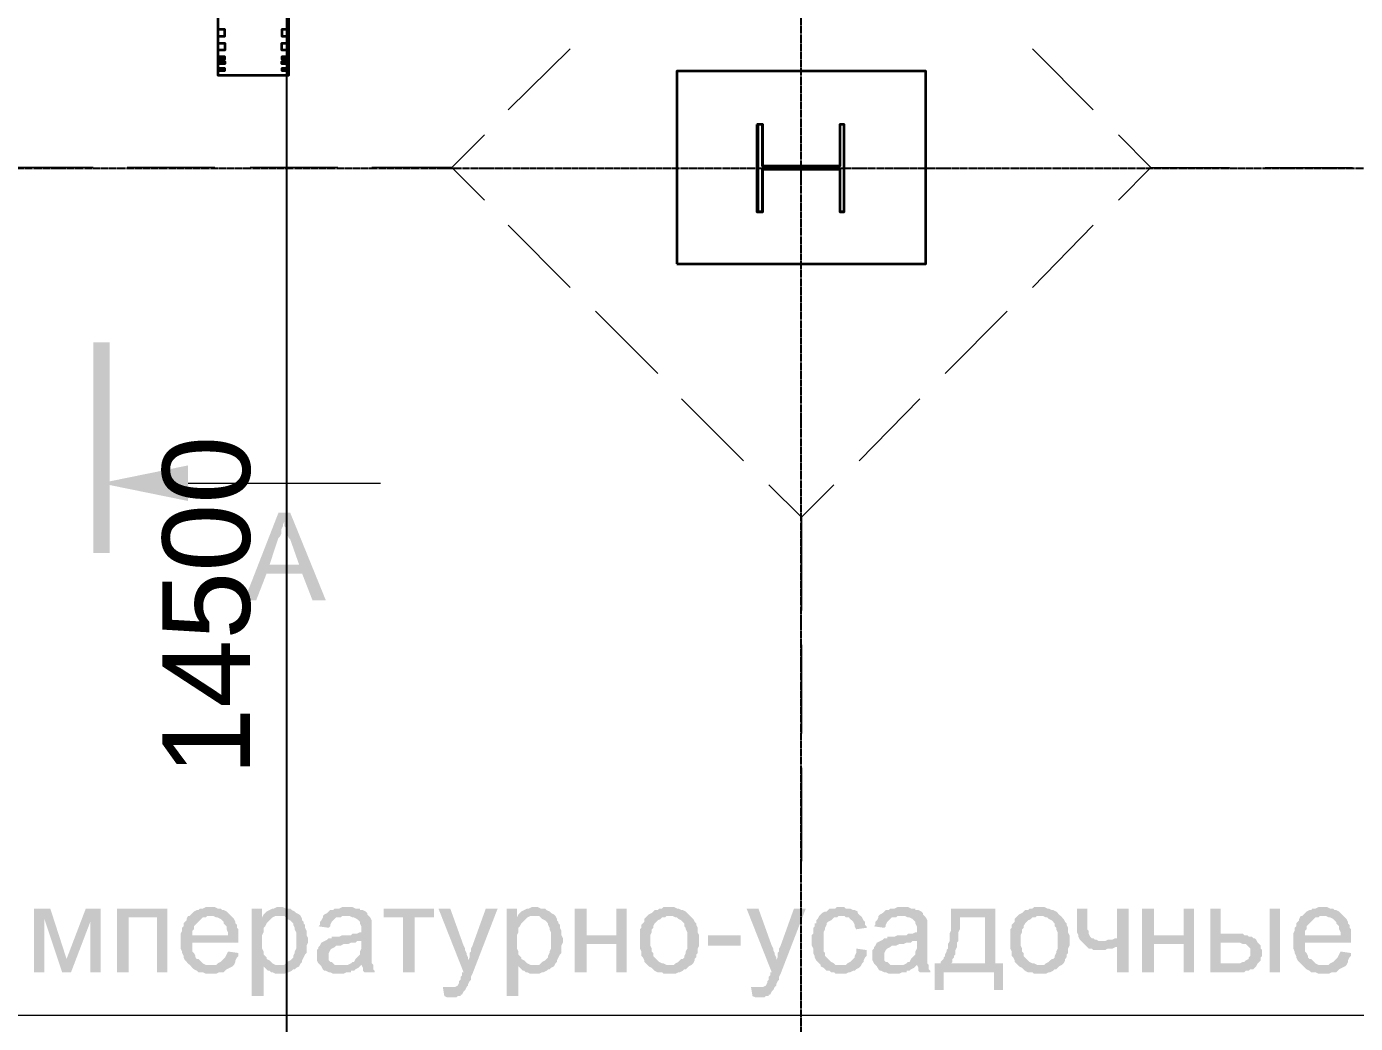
# Model space of a CAD drawing. Header units: millimetres. Extents: x -383313 to -161684, y -117025 to 99224.
# Drawn here: x -337727 to -333930, y -14025 to -11178 of the extents above; entities that cross this region are included whole.
import ezdxf

# ---------------------------------------------------------------- set-up
doc = ezdxf.new("R2010")
doc.units = ezdxf.units.MM
doc.header["$MEASUREMENT"] = 0
doc.linetypes.add('PS-GOST2.303 5', pattern=[24, 20, -1.5, 1, -1.5])
doc.layers.get('Defpoints').update_dxf_attribs({"color": 31})
for name, color, linetype in [('001__КОНСТРУКТИВ__Колонны', 14, 'Continuous'), ('001__КОНСТРУКТИВ__размеры внутр.', 7, 'Continuous'), ('layer 1', 7, 'Continuous'), ('PDF_Geometry', 7, 'Continuous'), ('PDF_Solid Fills', 7, 'Continuous'), ('PS_Оси', 5, 'PS-GOST2.303 5')]:
    doc.layers.add(name, color=color, linetype=linetype)
doc.styles.add('PSTUDIO', font='arial.ttf')
doc.dimstyles.new('PS_TICK', dxfattribs={"dimscale": 100, "dimtxt": 2.5, "dimasz": 1, "dimexe": 2, "dimexo": 2, "dimgap": 1, "dimtad": 1, "dimdec": 0, "dimzin": 0, "dimdsep": 46, "dimtxsty": 'PSTUDIO', "dimblk": 'ARCHTICK', "dimcen": 2, "dimdle": 1.5, "dimse1": 1, "dimse2": 1, "dimadec": 0, "dimazin": 0, "dimtfac": 1, "dimtdec": 0, "dimtix": 1, "dimtmove": 1, "dimatfit": 3, "dimldrblk": 'ARCHTICK', "dimfxl": 1, "dimtolj": 1, "dimtzin": 0, "dimarcsym": 0})

# ---------------------------------------------------------------- blocks, each defined once
blk = doc.blocks.new('_ArchTick')
at = {"color": 0, "linetype": 'ByBlock', "const_width": 0.15}
blk.add_lwpolyline([(-0.5, -0.5), (0.5, 0.5)], dxfattribs=at)
blk = doc.blocks.new('*D281')
at = {"layer": '001__КОНСТРУКТИВ__размеры внутр.', "color": 0, "lineweight": -2, "ltscale": 100, "transparency": 16777216}
blk.add_line((-336984.8, -5432.1), (-336984.8, -20232.4), dxfattribs=at)
at = {"layer": 'Defpoints', "color": 0, "ltscale": 100, "transparency": 16777216}
for p in [(-330226.1, -5582.1), (-336984.8, -20082.4), (-335014.1, -20082.4)]:
    blk.add_point(p, dxfattribs=at)
at = {"layer": '001__КОНСТРУКТИВ__размеры внутр.', "color": 0, "lineweight": -2, "ltscale": 100, "transparency": 16777216, "xscale": 100, "yscale": 100, "zscale": 100}
for p, rotation in [((-336984.8, -5582.1), 90), ((-336984.8, -20082.4), 270)]:
    blk.add_blockref('_ArchTick', p, dxfattribs=dict(at, rotation=rotation))
at = {"layer": '001__КОНСТРУКТИВ__размеры внутр.', "color": 0, "ltscale": 100, "transparency": 16777216, "insert": (-337212.4, -12832.2), "char_height": 250, "attachment_point": 5, "rotation": 90, "style": 'PSTUDIO'}
blk.add_mtext('\\A1;14500', dxfattribs=at)
blk = doc.blocks.new('A$C57BD607D')
at = {"layer": 'layer 1', "color": 5, "lineweight": 35}
for points in [[(705.9, 3091.5), (705.9, 3091.5), (705.9, 3326.8), (705.9, 3326.8), (705.9, 3326.8), (705.9, 3326.8), (503.3, 3326.8), (503.3, 3326.8), (503.3, 3326.8), (503.3, 3326.8), (503.3, 3091.5), (503.3, 3091.5)], [(503.3, 3307.2), (503.3, 3307.2), (522.9, 3307.2), (522.9, 3307.2), (522.9, 3307.2), (522.9, 3307.2), (522.9, 3313.7), (522.9, 3313.7), (522.9, 3313.7), (522.9, 3313.7), (503.3, 3313.7), (503.3, 3313.7)], [(705.9, 3313.7), (705.9, 3313.7), (686.3, 3313.7), (686.3, 3313.7), (686.3, 3313.7), (686.3, 3313.7), (686.3, 3307.2), (686.3, 3307.2), (686.3, 3307.2), (686.3, 3307.2), (705.9, 3307.2), (705.9, 3307.2)], [(503.3, 3294.1), (503.3, 3294.1), (522.9, 3294.1), (522.9, 3294.1), (522.9, 3294.1), (522.9, 3294.1), (522.9, 3287.6), (522.9, 3287.6), (522.9, 3287.6), (522.9, 3287.6), (503.3, 3287.6), (503.3, 3287.6)], [(503.3, 3274.5), (503.3, 3274.5), (522.9, 3274.5), (522.9, 3274.5), (522.9, 3274.5), (522.9, 3274.5), (522.9, 3281), (522.9, 3281), (522.9, 3281), (522.9, 3281), (503.3, 3281), (503.3, 3281)], [(705.9, 3287.6), (705.9, 3287.6), (686.3, 3287.6), (686.3, 3287.6), (686.3, 3287.6), (686.3, 3287.6), (686.3, 3294.1), (686.3, 3294.1), (686.3, 3294.1), (686.3, 3294.1), (705.9, 3294.1), (705.9, 3294.1)], [(705.9, 3281), (705.9, 3281), (686.3, 3281), (686.3, 3281), (686.3, 3281), (686.3, 3281), (686.3, 3274.5), (686.3, 3274.5), (686.3, 3274.5), (686.3, 3274.5), (705.9, 3274.5), (705.9, 3274.5)], [(503.3, 3254.9), (503.3, 3254.9), (522.9, 3254.9), (522.9, 3254.9), (522.9, 3254.9), (522.9, 3254.9), (522.9, 3235.3), (522.9, 3235.3), (522.9, 3235.3), (522.9, 3235.3), (503.3, 3235.3), (503.3, 3235.3)], [(705.9, 3235.3), (705.9, 3235.3), (686.3, 3235.3), (686.3, 3235.3), (686.3, 3235.3), (686.3, 3235.3), (686.3, 3254.9), (686.3, 3254.9), (686.3, 3254.9), (686.3, 3254.9), (705.9, 3254.9), (705.9, 3254.9)], [(503.3, 3196.1), (503.3, 3196.1), (522.9, 3196.1), (522.9, 3196.1), (522.9, 3196.1), (522.9, 3196.1), (522.9, 3215.7), (522.9, 3215.7), (522.9, 3215.7), (522.9, 3215.7), (503.3, 3215.7), (503.3, 3215.7)], [(705.9, 3215.7), (705.9, 3215.7), (686.3, 3215.7), (686.3, 3215.7), (686.3, 3215.7), (686.3, 3215.7), (686.3, 3196.1), (686.3, 3196.1), (686.3, 3196.1), (686.3, 3196.1), (705.9, 3196.1), (705.9, 3196.1)]]:
    blk.add_open_spline(points, degree=3, knots=[0, 0, 0, 0, 0.333333, 0.333333, 0.333333, 0.333333, 0.666667, 0.666667, 0.666667, 0.666667, 1, 1, 1, 1], dxfattribs=at)
blk.add_open_spline([(705.9, 3326.8), (705.9, 3326.8), (607.8, 3326.8), (607.8, 3326.8)], degree=3, dxfattribs=at)
blk = doc.blocks.new('A$Cf5759c35')
at = {"layer": 'PDF_Solid Fills'}
for points in [[(21488.2, 5698.1), (21454.4, 5698.1), (21357, 5448.3), (21390.9, 5448.3), (21420.5, 5524.5), (21522.1, 5524.5), (21429, 5549.9), (21454.4, 5626.1), (21454.4, 5626.1), (21458.6, 5630.3), (21462.8, 5638.8), (21462.8, 5643), (21462.8, 5651.5), (21467.1, 5660), (21467.1, 5664.2), (21471.3, 5672.7)], [(21488.2, 5698.1), (21471.3, 5672.7), (21471.3, 5660), (21475.5, 5655.7), (21475.5, 5651.5), (21479.8, 5643), (21479.8, 5634.6), (21484, 5626.1), (21488.2, 5621.9), (21513.6, 5549.9), (21429, 5549.9), (21522.1, 5524.5), (21551.7, 5448.3), (21589.8, 5448.3)], [(20802.4, 4567.8), (20755.9, 4567.8), (20755.9, 4385.7), (20785.5, 4385.7), (20785.5, 4538.1)], [(20946.4, 4567.8), (20904, 4567.8), (20849, 4423.8), (20836.3, 4385.7), (20861.7, 4385.7), (20916.7, 4529.7)], [(21136.9, 4567.8), (20992.9, 4567.8), (20992.9, 4385.7), (21026.8, 4385.7), (21026.8, 4542.4), (21107.2, 4542.4)], [(21259.6, 4572), (21259.6, 4572), (21246.9, 4572), (21238.5, 4567.8), (21230, 4567.8), (21225.8, 4563.5), (21221.5, 4563.5), (21213.1, 4559.3), (21208.8, 4555.1), (21204.6, 4550.8), (21200.4, 4546.6), (21259.6, 4546.6), (21263.9, 4546.6), (21268.1, 4546.6), (21276.6, 4542.4), (21280.8, 4542.4), (21289.3, 4538.1), (21293.5, 4533.9), (21297.7, 4529.7), (21297.7, 4525.4), (21302, 4521.2), (21306.2, 4517), (21306.2, 4508.5), (21310.4, 4500), (21310.4, 4491.6), (21208.8, 4491.6), (21340.1, 4491.6), (21340.1, 4500), (21340.1, 4508.5), (21335.8, 4512.7), (21335.8, 4521.2), (21331.6, 4525.4), (21331.6, 4529.7), (21327.4, 4538.1), (21323.1, 4542.4), (21318.9, 4546.6), (21314.7, 4550.8), (21310.4, 4555.1), (21306.2, 4559.3), (21297.7, 4563.5), (21293.5, 4563.5), (21289.3, 4567.8), (21280.8, 4567.8), (21272.3, 4572), (21268.1, 4572)], [(21407.8, 4567.8), (21378.2, 4567.8), (21378.2, 4318), (21412, 4318), (21412, 4402.7), (21454.4, 4406.9), (21450.1, 4406.9), (21445.9, 4406.9), (21437.4, 4411.1), (21433.2, 4415.4), (21429, 4419.6), (21420.5, 4423.8), (21420.5, 4428.1), (21416.3, 4432.3), (21412, 4436.5), (21412, 4445), (21407.8, 4453.5), (21407.8, 4457.7), (21407.8, 4466.2), (21407.8, 4474.6), (21407.8, 4478.9), (21407.8, 4487.3), (21407.8, 4491.6), (21412, 4500), (21412, 4508.5), (21412, 4512.7), (21416.3, 4517), (21420.5, 4525.4), (21424.7, 4529.7), (21429, 4533.9), (21433.2, 4538.1), (21437.4, 4542.4), (21407.8, 4542.4)], [(21458.6, 4572), (21458.6, 4572), (21450.1, 4572), (21441.7, 4567.8), (21437.4, 4567.8), (21429, 4563.5), (21429, 4563.5), (21420.5, 4559.3), (21416.3, 4555.1), (21412, 4550.8), (21458.6, 4546.6), (21462.8, 4546.6), (21471.3, 4546.6), (21475.5, 4542.4), (21479.8, 4538.1), (21488.2, 4533.9), (21492.5, 4529.7), (21496.7, 4525.4), (21496.7, 4521.2), (21500.9, 4512.7), (21500.9, 4508.5), (21505.2, 4500), (21505.2, 4495.8), (21505.2, 4487.3), (21505.2, 4478.9), (21505.2, 4474.6), (21505.2, 4466.2), (21505.2, 4457.7), (21505.2, 4453.5), (21500.9, 4445), (21500.9, 4440.8), (21496.7, 4432.3), (21496.7, 4428.1), (21492.5, 4423.8), (21488.2, 4419.6), (21479.8, 4415.4), (21475.5, 4411.1), (21471.3, 4406.9), (21462.8, 4406.9), (21454.4, 4406.9), (21412, 4402.7), (21412, 4402.7), (21420.5, 4394.2), (21424.7, 4390), (21429, 4390), (21433.2, 4385.7), (21437.4, 4385.7), (21445.9, 4381.5), (21450.1, 4381.5), (21458.6, 4381.5), (21458.6, 4381.5), (21467.1, 4381.5), (21471.3, 4381.5), (21479.8, 4385.7), (21484, 4385.7), (21492.5, 4390), (21496.7, 4394.2), (21500.9, 4394.2), (21505.2, 4398.4), (21513.6, 4402.7), (21517.9, 4411.1), (21522.1, 4415.4), (21522.1, 4419.6), (21526.3, 4428.1), (21526.3, 4428.1), (21530.6, 4436.5), (21534.8, 4440.8), (21534.8, 4449.2), (21534.8, 4457.7), (21534.8, 4461.9), (21539, 4470.4), (21539, 4478.9), (21539, 4478.9), (21539, 4483.1), (21534.8, 4491.6), (21534.8, 4500), (21534.8, 4504.3), (21530.6, 4512.7), (21530.6, 4521.2), (21526.3, 4525.4), (21526.3, 4529.7), (21522.1, 4533.9), (21522.1, 4538.1), (21517.9, 4546.6), (21513.6, 4550.8), (21505.2, 4555.1), (21500.9, 4559.3), (21500.9, 4559.3), (21492.5, 4563.5), (21488.2, 4567.8), (21479.8, 4567.8), (21475.5, 4567.8), (21467.1, 4572)], [(21653.3, 4572), (21653.3, 4572), (21636.4, 4572), (21627.9, 4567.8), (21623.7, 4567.8), (21615.2, 4567.8), (21611, 4563.5), (21602.5, 4563.5), (21598.3, 4559.3), (21594.1, 4555.1), (21585.6, 4550.8), (21581.4, 4546.6), (21644.9, 4546.6), (21649.1, 4546.6), (21657.6, 4546.6), (21666, 4542.4), (21670.3, 4542.4), (21678.7, 4538.1), (21683, 4533.9), (21683, 4533.9), (21687.2, 4529.7), (21687.2, 4525.4), (21691.4, 4517), (21691.4, 4508.5), (21691.4, 4508.5), (21691.4, 4500), (21687.2, 4500), (21678.7, 4495.8), (21674.5, 4495.8), (21666, 4495.8), (21661.8, 4491.6), (21653.3, 4491.6), (21644.9, 4491.6), (21636.4, 4491.6), (21627.9, 4487.3), (21619.5, 4487.3), (21615.2, 4487.3), (21606.8, 4487.3), (21606.8, 4483.1), (21598.3, 4483.1), (21594.1, 4478.9), (21691.4, 4474.6), (21691.4, 4466.2), (21691.4, 4461.9), (21691.4, 4453.5), (21687.2, 4445), (21687.2, 4440.8), (21687.2, 4436.5), (21683, 4432.3), (21678.7, 4428.1), (21674.5, 4423.8), (21670.3, 4415.4), (21666, 4415.4), (21661.8, 4411.1), (21653.3, 4406.9), (21691.4, 4406.9), (21691.4, 4406.9), (21695.7, 4398.4), (21695.7, 4390), (21699.9, 4385.7), (21729.5, 4385.7), (21729.5, 4390), (21725.3, 4394.2), (21725.3, 4402.7), (21725.3, 4406.9), (21721.1, 4411.1), (21721.1, 4415.4), (21721.1, 4419.6), (21721.1, 4423.8), (21721.1, 4432.3), (21721.1, 4440.8), (21721.1, 4449.2), (21721.1, 4461.9), (21721.1, 4504.3), (21721.1, 4504.3), (21721.1, 4512.7), (21721.1, 4521.2), (21721.1, 4525.4), (21721.1, 4529.7), (21721.1, 4533.9), (21716.8, 4542.4), (21712.6, 4546.6), (21708.4, 4550.8), (21708.4, 4555.1), (21704.1, 4559.3), (21695.7, 4563.5), (21687.2, 4563.5), (21687.2, 4567.8), (21678.7, 4567.8), (21674.5, 4567.8), (21666, 4572), (21657.6, 4572)], [(21898.9, 4567.8), (21754.9, 4567.8), (21754.9, 4542.4), (21810, 4542.4), (21810, 4385.7), (21843.8, 4385.7), (21843.8, 4542.4), (21898.9, 4542.4)], [(21945.4, 4567.8), (21911.6, 4567.8), (21983.5, 4385.7), (21996.2, 4419.6), (21996.2, 4423.8), (21996.2, 4428.1), (21992, 4436.5), (21992, 4440.8), (21987.8, 4449.2), (21987.8, 4453.5), (21983.5, 4461.9)], [(22080.9, 4567.8), (22047, 4567.8), (22008.9, 4461.9), (22008.9, 4461.9), (22004.7, 4453.5), (22004.7, 4445), (22000.5, 4440.8), (22000.5, 4432.3), (22000.5, 4428.1), (21996.2, 4419.6), (21983.5, 4385.7), (21979.3, 4385.7), (21979.3, 4377.3), (21975.1, 4373), (21975.1, 4364.6), (21970.8, 4360.3), (21970.8, 4356.1), (21970.8, 4356.1), (21966.6, 4347.6), (21958.1, 4343.4), (21958.1, 4343.4), (21949.7, 4343.4), (21941.2, 4343.4), (21992, 4343.4), (21992, 4343.4), (21996.2, 4347.6), (21996.2, 4351.9), (22000.5, 4360.3), (22004.7, 4364.6), (22004.7, 4373), (22008.9, 4381.5)], [(22135.9, 4567.8), (22106.3, 4567.8), (22106.3, 4318), (22140.2, 4318), (22140.2, 4402.7), (22182.5, 4406.9), (22178.3, 4406.9), (22174, 4406.9), (22165.6, 4411.1), (22161.3, 4415.4), (22157.1, 4419.6), (22148.6, 4423.8), (22148.6, 4428.1), (22144.4, 4432.3), (22140.2, 4436.5), (22140.2, 4445), (22135.9, 4453.5), (22135.9, 4457.7), (22135.9, 4466.2), (22135.9, 4474.6), (22135.9, 4478.9), (22135.9, 4487.3), (22135.9, 4491.6), (22140.2, 4500), (22140.2, 4508.5), (22140.2, 4512.7), (22144.4, 4517), (22148.6, 4525.4), (22152.9, 4529.7), (22157.1, 4533.9), (22161.3, 4538.1), (22165.6, 4542.4), (22135.9, 4542.4)], [(22186.7, 4572), (22186.7, 4572), (22178.3, 4572), (22169.8, 4567.8), (22165.6, 4567.8), (22157.1, 4563.5), (22157.1, 4563.5), (22148.6, 4559.3), (22144.4, 4555.1), (22140.2, 4550.8), (22186.7, 4546.6), (22191, 4546.6), (22199.4, 4546.6), (22203.7, 4542.4), (22207.9, 4538.1), (22216.4, 4533.9), (22220.6, 4529.7), (22224.8, 4525.4), (22224.8, 4521.2), (22229.1, 4512.7), (22229.1, 4508.5), (22233.3, 4500), (22233.3, 4495.8), (22233.3, 4487.3), (22233.3, 4478.9), (22233.3, 4474.6), (22233.3, 4466.2), (22233.3, 4457.7), (22233.3, 4453.5), (22229.1, 4445), (22229.1, 4440.8), (22224.8, 4432.3), (22224.8, 4428.1), (22220.6, 4423.8), (22216.4, 4419.6), (22207.9, 4415.4), (22203.7, 4411.1), (22199.4, 4406.9), (22191, 4406.9), (22182.5, 4406.9), (22140.2, 4402.7), (22140.2, 4402.7), (22148.6, 4394.2), (22152.9, 4390), (22157.1, 4390), (22161.3, 4385.7), (22165.6, 4385.7), (22174, 4381.5), (22178.3, 4381.5), (22186.7, 4381.5), (22186.7, 4381.5), (22195.2, 4381.5), (22199.4, 4381.5), (22207.9, 4385.7), (22212.1, 4385.7), (22220.6, 4390), (22224.8, 4394.2), (22229.1, 4394.2), (22233.3, 4398.4), (22241.8, 4402.7), (22246, 4411.1), (22250.2, 4415.4), (22250.2, 4419.6), (22254.5, 4428.1), (22254.5, 4428.1), (22258.7, 4436.5), (22262.9, 4440.8), (22262.9, 4449.2), (22262.9, 4457.7), (22262.9, 4461.9), (22267.2, 4470.4), (22267.2, 4478.9), (22267.2, 4478.9), (22267.2, 4483.1), (22262.9, 4491.6), (22262.9, 4500), (22262.9, 4504.3), (22258.7, 4512.7), (22258.7, 4521.2), (22254.5, 4525.4), (22254.5, 4529.7), (22250.2, 4533.9), (22250.2, 4538.1), (22246, 4546.6), (22241.8, 4550.8), (22233.3, 4555.1), (22229.1, 4559.3), (22229.1, 4559.3), (22220.6, 4563.5), (22216.4, 4567.8), (22207.9, 4567.8), (22203.7, 4567.8), (22195.2, 4572)], [(22334.9, 4567.8), (22301, 4567.8), (22301, 4385.7), (22334.9, 4385.7), (22334.9, 4466.2), (22419.6, 4466.2), (22334.9, 4491.6)], [(22449.2, 4567.8), (22419.6, 4567.8), (22419.6, 4491.6), (22334.9, 4491.6), (22419.6, 4466.2), (22419.6, 4385.7), (22449.2, 4385.7)], [(22572, 4572), (22572, 4572), (22555, 4572), (22550.8, 4567.8), (22542.3, 4567.8), (22538.1, 4563.5), (22529.6, 4563.5), (22525.4, 4559.3), (22521.2, 4555.1), (22512.7, 4550.8), (22512.7, 4550.8), (22508.5, 4546.6), (22572, 4546.6), (22572, 4546.6), (22580.4, 4546.6), (22588.9, 4542.4), (22593.1, 4542.4), (22597.4, 4538.1), (22605.8, 4533.9), (22610.1, 4529.7), (22614.3, 4525.4), (22614.3, 4517), (22618.5, 4512.7), (22618.5, 4508.5), (22622.8, 4500), (22622.8, 4491.6), (22622.8, 4487.3), (22622.8, 4478.9), (22622.8, 4474.6), (22622.8, 4466.2), (22622.8, 4457.7), (22622.8, 4453.5), (22618.5, 4445), (22618.5, 4440.8), (22614.3, 4432.3), (22614.3, 4428.1), (22610.1, 4423.8), (22605.8, 4423.8), (22601.6, 4419.6), (22597.4, 4415.4), (22588.9, 4411.1), (22584.7, 4406.9), (22576.2, 4406.9), (22572, 4406.9), (22508.5, 4406.9), (22512.7, 4402.7), (22521.2, 4398.4), (22525.4, 4394.2), (22529.6, 4390), (22538.1, 4385.7), (22542.3, 4385.7), (22550.8, 4385.7), (22555, 4381.5), (22563.5, 4381.5), (22572, 4381.5), (22576.2, 4381.5), (22580.4, 4381.5), (22588.9, 4381.5), (22597.4, 4385.7), (22601.6, 4385.7), (22610.1, 4390), (22614.3, 4394.2), (22618.5, 4394.2), (22622.8, 4398.4), (22627, 4402.7), (22635.5, 4406.9), (22639.7, 4411.1), (22643.9, 4419.6), (22643.9, 4423.8), (22643.9, 4423.8), (22648.2, 4428.1), (22648.2, 4436.5), (22652.4, 4440.8), (22652.4, 4449.2), (22652.4, 4453.5), (22656.6, 4461.9), (22656.6, 4470.4), (22656.6, 4478.9), (22656.6, 4483.1), (22656.6, 4491.6), (22652.4, 4500), (22652.4, 4508.5), (22652.4, 4512.7), (22648.2, 4521.2), (22648.2, 4525.4), (22643.9, 4529.7), (22639.7, 4538.1), (22635.5, 4542.4), (22631.2, 4546.6), (22627, 4550.8), (22622.8, 4555.1), (22618.5, 4559.3), (22610.1, 4563.5), (22605.8, 4563.5), (22597.4, 4567.8), (22593.1, 4567.8), (22584.7, 4572), (22580.4, 4572)], [(22826, 4567.8), (22792.1, 4567.8), (22864.1, 4385.7), (22876.8, 4419.6), (22876.8, 4423.8), (22876.8, 4428.1), (22872.5, 4436.5), (22872.5, 4440.8), (22868.3, 4449.2), (22868.3, 4453.5), (22864.1, 4461.9)], [(22961.4, 4567.8), (22927.6, 4567.8), (22889.5, 4461.9), (22889.5, 4461.9), (22885.2, 4453.5), (22885.2, 4445), (22881, 4440.8), (22881, 4432.3), (22881, 4428.1), (22876.8, 4419.6), (22864.1, 4385.7), (22859.8, 4385.7), (22859.8, 4377.3), (22855.6, 4373), (22855.6, 4364.6), (22851.4, 4360.3), (22851.4, 4356.1), (22851.4, 4356.1), (22847.1, 4347.6), (22838.7, 4343.4), (22838.7, 4343.4), (22830.2, 4343.4), (22821.7, 4343.4), (22872.5, 4343.4), (22872.5, 4343.4), (22876.8, 4347.6), (22876.8, 4351.9), (22881, 4360.3), (22885.2, 4364.6), (22885.2, 4373), (22889.5, 4381.5)], [(23063, 4572), (23050.3, 4572), (23046.1, 4567.8), (23029.2, 4567.8), (23024.9, 4563.5), (23020.7, 4559.3), (23016.5, 4559.3), (23008, 4555.1), (23003.8, 4550.8), (22999.5, 4546.6), (22995.3, 4538.1), (22991.1, 4533.9), (22991.1, 4525.4), (22986.8, 4525.4), (22986.8, 4517), (22982.6, 4512.7), (22982.6, 4504.3), (22982.6, 4495.8), (22978.4, 4491.6), (22978.4, 4483.1), (22978.4, 4474.6), (22978.4, 4466.2), (22978.4, 4461.9), (22982.6, 4453.5), (22982.6, 4445), (22982.6, 4440.8), (22986.8, 4432.3), (22986.8, 4428.1), (22991.1, 4419.6), (22995.3, 4415.4), (22999.5, 4411.1), (23003.8, 4406.9), (23063, 4406.9), (23058.8, 4406.9), (23054.6, 4406.9), (23046.1, 4406.9), (23041.9, 4411.1), (23033.4, 4415.4), (23029.2, 4419.6), (23024.9, 4423.8), (23024.9, 4423.8), (23020.7, 4428.1), (23016.5, 4432.3), (23016.5, 4440.8), (23012.2, 4445), (23012.2, 4453.5), (23012.2, 4457.7), (23012.2, 4466.2), (23012.2, 4474.6), (23012.2, 4478.9), (23012.2, 4487.3), (23012.2, 4495.8), (23012.2, 4500), (23016.5, 4508.5), (23016.5, 4512.7), (23020.7, 4521.2), (23020.7, 4525.4), (23024.9, 4529.7), (23024.9, 4529.7), (23033.4, 4533.9), (23037.6, 4538.1), (23041.9, 4542.4), (23050.3, 4542.4), (23054.6, 4546.6), (23063, 4546.6), (23118.1, 4546.6), (23113.8, 4550.8), (23109.6, 4555.1), (23109.6, 4559.3), (23101.1, 4563.5), (23096.9, 4563.5), (23088.4, 4567.8), (23084.2, 4567.8), (23075.7, 4567.8), (23071.5, 4572)], [(23240.8, 4572), (23240.8, 4572), (23223.9, 4572), (23215.4, 4567.8), (23211.2, 4567.8), (23202.7, 4567.8), (23198.5, 4563.5), (23190, 4563.5), (23185.8, 4559.3), (23181.6, 4555.1), (23173.1, 4550.8), (23168.9, 4546.6), (23232.4, 4546.6), (23236.6, 4546.6), (23245.1, 4546.6), (23253.5, 4542.4), (23257.8, 4542.4), (23266.2, 4538.1), (23270.5, 4533.9), (23270.5, 4533.9), (23274.7, 4529.7), (23274.7, 4525.4), (23278.9, 4517), (23278.9, 4508.5), (23278.9, 4508.5), (23278.9, 4500), (23274.7, 4500), (23266.2, 4495.8), (23262, 4495.8), (23253.5, 4495.8), (23249.3, 4491.6), (23240.8, 4491.6), (23232.4, 4491.6), (23223.9, 4491.6), (23215.4, 4487.3), (23207, 4487.3), (23202.7, 4487.3), (23194.3, 4487.3), (23194.3, 4483.1), (23185.8, 4483.1), (23181.6, 4478.9), (23278.9, 4474.6), (23278.9, 4466.2), (23278.9, 4461.9), (23278.9, 4453.5), (23274.7, 4445), (23274.7, 4440.8), (23274.7, 4436.5), (23270.5, 4432.3), (23266.2, 4428.1), (23262, 4423.8), (23257.8, 4415.4), (23253.5, 4415.4), (23249.3, 4411.1), (23240.8, 4406.9), (23278.9, 4406.9), (23278.9, 4406.9), (23283.2, 4398.4), (23283.2, 4390), (23287.4, 4385.7), (23317, 4385.7), (23317, 4390), (23312.8, 4394.2), (23312.8, 4402.7), (23312.8, 4406.9), (23308.6, 4411.1), (23308.6, 4415.4), (23308.6, 4419.6), (23308.6, 4423.8), (23308.6, 4432.3), (23308.6, 4440.8), (23308.6, 4449.2), (23308.6, 4461.9), (23308.6, 4504.3), (23308.6, 4504.3), (23308.6, 4512.7), (23308.6, 4521.2), (23308.6, 4525.4), (23308.6, 4529.7), (23308.6, 4533.9), (23304.3, 4542.4), (23300.1, 4546.6), (23295.9, 4550.8), (23295.9, 4555.1), (23291.6, 4559.3), (23283.2, 4563.5), (23274.7, 4563.5), (23274.7, 4567.8), (23266.2, 4567.8), (23262, 4567.8), (23253.5, 4572), (23245.1, 4572)], [(23503.3, 4567.8), (23376.3, 4567.8), (23376.3, 4542.4), (23473.7, 4542.4), (23473.7, 4411.1), (23376.3, 4411.1), (23346.7, 4411.1), (23329.7, 4411.1), (23329.7, 4334.9), (23355.1, 4334.9), (23355.1, 4385.7), (23499.1, 4385.7), (23524.5, 4411.1), (23503.3, 4411.1)], [(23630.3, 4572), (23630.3, 4572), (23613.4, 4572), (23609.1, 4567.8), (23600.7, 4567.8), (23596.4, 4563.5), (23588, 4563.5), (23583.7, 4559.3), (23579.5, 4555.1), (23571, 4550.8), (23571, 4550.8), (23566.8, 4546.6), (23630.3, 4546.6), (23630.3, 4546.6), (23638.8, 4546.6), (23647.2, 4542.4), (23651.5, 4542.4), (23655.7, 4538.1), (23664.2, 4533.9), (23668.4, 4529.7), (23672.6, 4525.4), (23672.6, 4517), (23676.9, 4512.7), (23676.9, 4508.5), (23681.1, 4500), (23681.1, 4491.6), (23681.1, 4487.3), (23681.1, 4478.9), (23681.1, 4474.6), (23681.1, 4466.2), (23681.1, 4457.7), (23681.1, 4453.5), (23676.9, 4445), (23676.9, 4440.8), (23672.6, 4432.3), (23672.6, 4428.1), (23668.4, 4423.8), (23664.2, 4423.8), (23659.9, 4419.6), (23655.7, 4415.4), (23647.2, 4411.1), (23643, 4406.9), (23634.5, 4406.9), (23630.3, 4406.9), (23566.8, 4406.9), (23571, 4402.7), (23579.5, 4398.4), (23583.7, 4394.2), (23588, 4390), (23596.4, 4385.7), (23600.7, 4385.7), (23609.1, 4385.7), (23613.4, 4381.5), (23621.8, 4381.5), (23630.3, 4381.5), (23634.5, 4381.5), (23638.8, 4381.5), (23647.2, 4381.5), (23655.7, 4385.7), (23659.9, 4385.7), (23668.4, 4390), (23672.6, 4394.2), (23676.9, 4394.2), (23681.1, 4398.4), (23685.3, 4402.7), (23693.8, 4406.9), (23698, 4411.1), (23702.3, 4419.6), (23702.3, 4423.8), (23702.3, 4423.8), (23706.5, 4428.1), (23706.5, 4436.5), (23710.7, 4440.8), (23710.7, 4449.2), (23710.7, 4453.5), (23715, 4461.9), (23715, 4470.4), (23715, 4478.9), (23715, 4483.1), (23715, 4491.6), (23710.7, 4500), (23710.7, 4508.5), (23710.7, 4512.7), (23706.5, 4521.2), (23706.5, 4525.4), (23702.3, 4529.7), (23698, 4538.1), (23693.8, 4542.4), (23689.6, 4546.6), (23685.3, 4550.8), (23681.1, 4555.1), (23676.9, 4559.3), (23668.4, 4563.5), (23664.2, 4563.5), (23655.7, 4567.8), (23651.5, 4567.8), (23643, 4572), (23638.8, 4572)], [(23765.8, 4567.8), (23736.1, 4567.8), (23736.1, 4500), (23740.4, 4491.6), (23740.4, 4487.3), (23744.6, 4478.9), (23748.8, 4474.6), (23808.1, 4474.6), (23799.6, 4474.6), (23791.2, 4478.9), (23786.9, 4478.9), (23782.7, 4483.1), (23778.5, 4483.1), (23774.2, 4487.3), (23770, 4495.8), (23770, 4500), (23770, 4504.3), (23765.8, 4508.5), (23765.8, 4517), (23765.8, 4525.4), (23765.8, 4533.9)], [(23884.3, 4567.8), (23850.4, 4567.8), (23850.4, 4483.1), (23846.2, 4483.1), (23837.7, 4478.9), (23829.3, 4478.9), (23825, 4478.9), (23816.6, 4474.6), (23812.3, 4474.6), (23808.1, 4474.6), (23748.8, 4474.6), (23753.1, 4470.4), (23757.3, 4466.2), (23761.5, 4461.9), (23850.4, 4457.7), (23850.4, 4385.7), (23884.3, 4385.7)], [(23956.3, 4567.8), (23922.4, 4567.8), (23922.4, 4385.7), (23956.3, 4385.7), (23956.3, 4466.2), (24040.9, 4466.2), (23956.3, 4491.6)], [(24070.6, 4567.8), (24040.9, 4567.8), (24040.9, 4491.6), (23956.3, 4491.6), (24040.9, 4466.2), (24040.9, 4385.7), (24070.6, 4385.7)], [(24146.8, 4567.8), (24117.1, 4567.8), (24117.1, 4385.7), (24214.5, 4385.7), (24218.7, 4390), (24227.2, 4390), (24231.4, 4394.2), (24239.9, 4394.2), (24244.1, 4398.4), (24248.4, 4402.7), (24248.4, 4402.7), (24252.6, 4411.1), (24146.8, 4411.1), (24146.8, 4470.4), (24180.6, 4470.4), (24252.6, 4470.4), (24248.4, 4478.9), (24244.1, 4483.1), (24239.9, 4483.1), (24235.7, 4487.3), (24227.2, 4487.3), (24223, 4491.6), (24214.5, 4491.6), (24210.3, 4495.8), (24201.8, 4495.8), (24193.3, 4495.8), (24184.9, 4495.8), (24146.8, 4495.8)], [(24438.9, 4572), (24438.9, 4572), (24426.2, 4572), (24417.7, 4567.8), (24409.2, 4567.8), (24405, 4563.5), (24400.8, 4563.5), (24392.3, 4559.3), (24388.1, 4555.1), (24383.8, 4550.8), (24379.6, 4546.6), (24438.9, 4546.6), (24443.1, 4546.6), (24447.3, 4546.6), (24455.8, 4542.4), (24460, 4542.4), (24468.5, 4538.1), (24472.7, 4533.9), (24477, 4529.7), (24477, 4525.4), (24481.2, 4521.2), (24485.4, 4517), (24485.4, 4508.5), (24489.7, 4500), (24489.7, 4491.6), (24388.1, 4491.6), (24519.3, 4491.6), (24519.3, 4500), (24519.3, 4508.5), (24515.1, 4512.7), (24515.1, 4521.2), (24510.8, 4525.4), (24510.8, 4529.7), (24506.6, 4538.1), (24502.4, 4542.4), (24498.1, 4546.6), (24493.9, 4550.8), (24489.7, 4555.1), (24485.4, 4559.3), (24477, 4563.5), (24472.7, 4563.5), (24468.5, 4567.8), (24460, 4567.8), (24451.6, 4572), (24447.3, 4572)], [(21200.4, 4546.6), (21196.1, 4546.6), (21191.9, 4538.1), (21191.9, 4533.9), (21187.7, 4529.7), (21183.4, 4525.4), (21183.4, 4517), (21179.2, 4512.7), (21179.2, 4504.3), (21175, 4495.8), (21175, 4491.6), (21175, 4483.1), (21175, 4474.6), (21175, 4466.2), (21175, 4461.9), (21175, 4453.5), (21179.2, 4445), (21179.2, 4440.8), (21183.4, 4432.3), (21183.4, 4428.1), (21187.7, 4419.6), (21191.9, 4415.4), (21196.1, 4411.1), (21200.4, 4406.9), (21259.6, 4406.9), (21259.6, 4406.9), (21251.2, 4406.9), (21246.9, 4406.9), (21238.5, 4411.1), (21234.2, 4415.4), (21230, 4419.6), (21225.8, 4423.8), (21221.5, 4423.8), (21217.3, 4428.1), (21217.3, 4432.3), (21213.1, 4440.8), (21208.8, 4445), (21208.8, 4453.5), (21208.8, 4461.9), (21208.8, 4470.4), (21340.1, 4470.4), (21340.1, 4470.4), (21340.1, 4474.6), (21340.1, 4483.1), (21340.1, 4491.6), (21208.8, 4491.6), (21208.8, 4495.8), (21208.8, 4504.3), (21213.1, 4508.5), (21213.1, 4517), (21217.3, 4521.2), (21221.5, 4525.4), (21225.8, 4529.7), (21230, 4533.9), (21234.2, 4538.1), (21238.5, 4542.4), (21246.9, 4542.4), (21251.2, 4546.6), (21259.6, 4546.6)], [(21412, 4550.8), (21407.8, 4542.4), (21437.4, 4542.4), (21445.9, 4546.6), (21450.1, 4546.6), (21458.6, 4546.6)], [(21581.4, 4546.6), (21581.4, 4542.4), (21577.1, 4533.9), (21572.9, 4529.7), (21572.9, 4521.2), (21568.7, 4517), (21598.3, 4512.7), (21602.5, 4517), (21602.5, 4521.2), (21606.8, 4529.7), (21611, 4533.9), (21615.2, 4538.1), (21619.5, 4542.4), (21623.7, 4542.4), (21632.2, 4542.4), (21636.4, 4546.6), (21644.9, 4546.6)], [(22140.2, 4550.8), (22135.9, 4542.4), (22165.6, 4542.4), (22174, 4546.6), (22178.3, 4546.6), (22186.7, 4546.6)], [(22508.5, 4546.6), (22504.2, 4542.4), (22500, 4538.1), (22500, 4529.7), (22495.8, 4525.4), (22491.5, 4521.2), (22491.5, 4512.7), (22487.3, 4508.5), (22487.3, 4500), (22487.3, 4491.6), (22487.3, 4483.1), (22487.3, 4474.6), (22487.3, 4474.6), (22487.3, 4466.2), (22487.3, 4457.7), (22487.3, 4453.5), (22491.5, 4445), (22491.5, 4436.5), (22491.5, 4432.3), (22495.8, 4428.1), (22500, 4419.6), (22500, 4415.4), (22504.2, 4411.1), (22508.5, 4406.9), (22572, 4406.9), (22567.7, 4406.9), (22563.5, 4406.9), (22555, 4411.1), (22550.8, 4411.1), (22542.3, 4415.4), (22538.1, 4419.6), (22533.9, 4423.8), (22533.9, 4423.8), (22529.6, 4428.1), (22525.4, 4432.3), (22525.4, 4440.8), (22521.2, 4445), (22521.2, 4453.5), (22516.9, 4461.9), (22516.9, 4466.2), (22516.9, 4474.6), (22516.9, 4478.9), (22516.9, 4487.3), (22516.9, 4491.6), (22521.2, 4500), (22521.2, 4508.5), (22525.4, 4512.7), (22525.4, 4517), (22529.6, 4525.4), (22533.9, 4529.7), (22533.9, 4529.7), (22538.1, 4533.9), (22546.6, 4538.1), (22550.8, 4542.4), (22559.3, 4542.4), (22563.5, 4546.6), (22572, 4546.6)], [(23118.1, 4546.6), (23063, 4546.6), (23071.5, 4546.6), (23075.7, 4542.4), (23084.2, 4542.4), (23088.4, 4538.1), (23092.7, 4533.9), (23096.9, 4529.7), (23101.1, 4521.2), (23101.1, 4517), (23105.4, 4508.5), (23135, 4512.7), (23135, 4517), (23130.8, 4521.2), (23130.8, 4529.7), (23126.5, 4533.9), (23122.3, 4542.4)], [(23168.9, 4546.6), (23168.9, 4542.4), (23164.6, 4533.9), (23160.4, 4529.7), (23160.4, 4521.2), (23156.2, 4517), (23185.8, 4512.7), (23190, 4517), (23190, 4521.2), (23194.3, 4529.7), (23198.5, 4533.9), (23202.7, 4538.1), (23207, 4542.4), (23211.2, 4542.4), (23219.7, 4542.4), (23223.9, 4546.6), (23232.4, 4546.6)], [(23376.3, 4542.4), (23376.3, 4504.3), (23372.1, 4495.8), (23372.1, 4474.6), (23367.8, 4466.2), (23367.8, 4461.9), (23367.8, 4453.5), (23363.6, 4449.2), (23363.6, 4445), (23359.4, 4436.5), (23359.4, 4432.3), (23355.1, 4428.1), (23355.1, 4423.8), (23350.9, 4419.6), (23346.7, 4415.4), (23346.7, 4411.1), (23376.3, 4411.1), (23376.3, 4411.1), (23380.5, 4415.4), (23380.5, 4423.8), (23384.8, 4428.1), (23384.8, 4432.3), (23389, 4436.5), (23389, 4445), (23389, 4449.2), (23393.2, 4457.7), (23393.2, 4461.9), (23393.2, 4470.4), (23397.5, 4474.6), (23397.5, 4483.1), (23397.5, 4491.6), (23397.5, 4500), (23401.7, 4508.5), (23401.7, 4517), (23401.7, 4525.4), (23401.7, 4533.9), (23401.7, 4542.4), (23473.7, 4542.4)], [(23566.8, 4546.6), (23562.6, 4542.4), (23558.3, 4538.1), (23558.3, 4529.7), (23554.1, 4525.4), (23549.9, 4521.2), (23549.9, 4512.7), (23545.6, 4508.5), (23545.6, 4500), (23545.6, 4491.6), (23545.6, 4483.1), (23545.6, 4474.6), (23545.6, 4474.6), (23545.6, 4466.2), (23545.6, 4457.7), (23545.6, 4453.5), (23549.9, 4445), (23549.9, 4436.5), (23549.9, 4432.3), (23554.1, 4428.1), (23558.3, 4419.6), (23558.3, 4415.4), (23562.6, 4411.1), (23566.8, 4406.9), (23630.3, 4406.9), (23626.1, 4406.9), (23621.8, 4406.9), (23613.4, 4411.1), (23609.1, 4411.1), (23600.7, 4415.4), (23596.4, 4419.6), (23592.2, 4423.8), (23592.2, 4423.8), (23588, 4428.1), (23583.7, 4432.3), (23583.7, 4440.8), (23579.5, 4445), (23579.5, 4453.5), (23575.3, 4461.9), (23575.3, 4466.2), (23575.3, 4474.6), (23575.3, 4478.9), (23575.3, 4487.3), (23575.3, 4491.6), (23579.5, 4500), (23579.5, 4508.5), (23583.7, 4512.7), (23583.7, 4517), (23588, 4525.4), (23592.2, 4529.7), (23592.2, 4529.7), (23596.4, 4533.9), (23604.9, 4538.1), (23609.1, 4542.4), (23617.6, 4542.4), (23621.8, 4546.6), (23630.3, 4546.6)], [(24379.6, 4546.6), (24375.4, 4546.6), (24371.1, 4538.1), (24371.1, 4533.9), (24366.9, 4529.7), (24362.7, 4525.4), (24362.7, 4517), (24358.4, 4512.7), (24358.4, 4504.3), (24354.2, 4495.8), (24354.2, 4491.6), (24354.2, 4483.1), (24354.2, 4474.6), (24354.2, 4466.2), (24354.2, 4461.9), (24354.2, 4453.5), (24358.4, 4445), (24358.4, 4440.8), (24362.7, 4432.3), (24362.7, 4428.1), (24366.9, 4419.6), (24371.1, 4415.4), (24375.4, 4411.1), (24379.6, 4406.9), (24438.9, 4406.9), (24438.9, 4406.9), (24430.4, 4406.9), (24426.2, 4406.9), (24417.7, 4411.1), (24413.5, 4415.4), (24409.2, 4419.6), (24405, 4423.8), (24400.8, 4423.8), (24396.5, 4428.1), (24396.5, 4432.3), (24392.3, 4440.8), (24388.1, 4445), (24388.1, 4453.5), (24388.1, 4461.9), (24388.1, 4470.4), (24519.3, 4470.4), (24519.3, 4470.4), (24519.3, 4474.6), (24519.3, 4483.1), (24519.3, 4491.6), (24388.1, 4491.6), (24388.1, 4495.8), (24388.1, 4504.3), (24392.3, 4508.5), (24392.3, 4517), (24396.5, 4521.2), (24400.8, 4525.4), (24405, 4529.7), (24409.2, 4533.9), (24413.5, 4538.1), (24417.7, 4542.4), (24426.2, 4542.4), (24430.4, 4546.6), (24438.9, 4546.6)], [(21310.4, 4445), (21310.4, 4445), (21306.2, 4436.5), (21302, 4428.1), (21297.7, 4423.8), (21293.5, 4419.6), (21289.3, 4415.4), (21289.3, 4415.4), (21280.8, 4411.1), (21276.6, 4406.9), (21268.1, 4406.9), (21259.6, 4406.9), (21200.4, 4406.9), (21200.4, 4406.9), (21204.6, 4402.7), (21208.8, 4398.4), (21213.1, 4394.2), (21221.5, 4390), (21225.8, 4385.7), (21234.2, 4385.7), (21238.5, 4385.7), (21246.9, 4381.5), (21255.4, 4381.5), (21259.6, 4381.5), (21259.6, 4381.5), (21268.1, 4381.5), (21276.6, 4381.5), (21285, 4385.7), (21289.3, 4385.7), (21297.7, 4385.7), (21302, 4390), (21306.2, 4394.2), (21314.7, 4398.4), (21314.7, 4398.4), (21323.1, 4402.7), (21327.4, 4406.9), (21331.6, 4415.4), (21331.6, 4419.6), (21335.8, 4428.1), (21340.1, 4432.3), (21340.1, 4440.8)], [(21594.1, 4478.9), (21585.6, 4474.6), (21585.6, 4474.6), (21577.1, 4470.4), (21572.9, 4461.9), (21568.7, 4457.7), (21568.7, 4453.5), (21564.4, 4449.2), (21564.4, 4440.8), (21564.4, 4432.3), (21564.4, 4432.3), (21564.4, 4423.8), (21564.4, 4419.6), (21568.7, 4411.1), (21572.9, 4406.9), (21577.1, 4402.7), (21581.4, 4394.2), (21581.4, 4394.2), (21585.6, 4390), (21589.8, 4390), (21598.3, 4385.7), (21602.5, 4385.7), (21611, 4381.5), (21619.5, 4381.5), (21627.9, 4381.5), (21632.2, 4381.5), (21640.6, 4381.5), (21649.1, 4385.7), (21653.3, 4385.7), (21661.8, 4385.7), (21661.8, 4390), (21670.3, 4390), (21674.5, 4394.2), (21683, 4398.4), (21687.2, 4402.7), (21632.2, 4406.9), (21632.2, 4406.9), (21623.7, 4406.9), (21615.2, 4406.9), (21611, 4411.1), (21606.8, 4415.4), (21602.5, 4415.4), (21598.3, 4419.6), (21598.3, 4428.1), (21598.3, 4432.3), (21598.3, 4436.5), (21598.3, 4440.8), (21602.5, 4449.2), (21602.5, 4449.2), (21606.8, 4453.5), (21615.2, 4457.7), (21619.5, 4461.9), (21623.7, 4461.9), (21632.2, 4461.9), (21640.6, 4466.2), (21644.9, 4466.2), (21653.3, 4466.2), (21661.8, 4470.4), (21666, 4470.4), (21674.5, 4470.4), (21678.7, 4474.6), (21687.2, 4474.6), (21691.4, 4474.6)], [(23105.4, 4453.5), (23105.4, 4440.8), (23101.1, 4432.3), (23101.1, 4428.1), (23096.9, 4423.8), (23092.7, 4419.6), (23088.4, 4415.4), (23080, 4411.1), (23075.7, 4406.9), (23067.3, 4406.9), (23063, 4406.9), (23003.8, 4406.9), (23003.8, 4402.7), (23012.2, 4398.4), (23016.5, 4394.2), (23020.7, 4390), (23029.2, 4390), (23033.4, 4385.7), (23041.9, 4385.7), (23046.1, 4381.5), (23054.6, 4381.5), (23063, 4381.5), (23067.3, 4381.5), (23075.7, 4381.5), (23084.2, 4385.7), (23088.4, 4385.7), (23096.9, 4390), (23101.1, 4390), (23105.4, 4394.2), (23113.8, 4398.4), (23113.8, 4398.4), (23118.1, 4402.7), (23122.3, 4411.1), (23126.5, 4415.4), (23126.5, 4419.6), (23130.8, 4428.1), (23135, 4432.3), (23135, 4440.8), (23135, 4449.2)], [(23181.6, 4478.9), (23173.1, 4474.6), (23173.1, 4474.6), (23164.6, 4470.4), (23160.4, 4461.9), (23156.2, 4457.7), (23156.2, 4453.5), (23151.9, 4449.2), (23151.9, 4440.8), (23151.9, 4432.3), (23151.9, 4432.3), (23151.9, 4423.8), (23151.9, 4419.6), (23156.2, 4411.1), (23160.4, 4406.9), (23164.6, 4402.7), (23168.9, 4394.2), (23168.9, 4394.2), (23173.1, 4390), (23177.3, 4390), (23185.8, 4385.7), (23190, 4385.7), (23198.5, 4381.5), (23207, 4381.5), (23215.4, 4381.5), (23219.7, 4381.5), (23228.1, 4381.5), (23236.6, 4385.7), (23240.8, 4385.7), (23249.3, 4385.7), (23249.3, 4390), (23257.8, 4390), (23262, 4394.2), (23270.5, 4398.4), (23274.7, 4402.7), (23219.7, 4406.9), (23219.7, 4406.9), (23211.2, 4406.9), (23202.7, 4406.9), (23198.5, 4411.1), (23194.3, 4415.4), (23190, 4415.4), (23185.8, 4419.6), (23185.8, 4428.1), (23185.8, 4432.3), (23185.8, 4436.5), (23185.8, 4440.8), (23190, 4449.2), (23190, 4449.2), (23194.3, 4453.5), (23202.7, 4457.7), (23207, 4461.9), (23211.2, 4461.9), (23219.7, 4461.9), (23228.1, 4466.2), (23232.4, 4466.2), (23240.8, 4466.2), (23249.3, 4470.4), (23253.5, 4470.4), (23262, 4470.4), (23266.2, 4474.6), (23274.7, 4474.6), (23278.9, 4474.6)], [(23761.5, 4461.9), (23765.8, 4457.7), (23770, 4453.5), (23778.5, 4453.5), (23782.7, 4449.2), (23791.2, 4449.2), (23799.6, 4449.2), (23803.9, 4449.2), (23808.1, 4449.2), (23816.6, 4449.2), (23825, 4453.5), (23829.3, 4453.5), (23837.7, 4453.5), (23846.2, 4457.7), (23850.4, 4457.7)], [(24252.6, 4470.4), (24180.6, 4470.4), (24201.8, 4470.4), (24210.3, 4466.2), (24214.5, 4466.2), (24218.7, 4466.2), (24223, 4461.9), (24227.2, 4457.7), (24231.4, 4453.5), (24231.4, 4445), (24231.4, 4440.8), (24231.4, 4440.8), (24231.4, 4432.3), (24227.2, 4428.1), (24227.2, 4423.8), (24218.7, 4419.6), (24218.7, 4419.6), (24214.5, 4415.4), (24210.3, 4415.4), (24201.8, 4411.1), (24197.6, 4411.1), (24189.1, 4411.1), (24176.4, 4411.1), (24146.8, 4411.1), (24252.6, 4411.1), (24256.8, 4415.4), (24261.1, 4419.6), (24261.1, 4428.1), (24265.3, 4432.3), (24265.3, 4440.8), (24265.3, 4440.8), (24265.3, 4449.2), (24261.1, 4453.5), (24261.1, 4461.9), (24256.8, 4466.2)], [(24489.7, 4445), (24489.7, 4445), (24485.4, 4436.5), (24481.2, 4428.1), (24477, 4423.8), (24472.7, 4419.6), (24468.5, 4415.4), (24468.5, 4415.4), (24460, 4411.1), (24455.8, 4406.9), (24447.3, 4406.9), (24438.9, 4406.9), (24379.6, 4406.9), (24379.6, 4406.9), (24383.8, 4402.7), (24388.1, 4398.4), (24392.3, 4394.2), (24400.8, 4390), (24405, 4385.7), (24413.5, 4385.7), (24417.7, 4385.7), (24426.2, 4381.5), (24434.6, 4381.5), (24438.9, 4381.5), (24438.9, 4381.5), (24447.3, 4381.5), (24455.8, 4381.5), (24464.3, 4385.7), (24468.5, 4385.7), (24477, 4385.7), (24481.2, 4390), (24485.4, 4394.2), (24493.9, 4398.4), (24493.9, 4398.4), (24502.4, 4402.7), (24506.6, 4406.9), (24510.8, 4415.4), (24510.8, 4419.6), (24515.1, 4428.1), (24519.3, 4432.3), (24519.3, 4440.8)], [(21924.3, 4343.4), (21928.5, 4318), (21937, 4313.8), (21962.4, 4313.8), (21966.6, 4318), (21975.1, 4318), (21975.1, 4322.2), (21979.3, 4322.2), (21983.5, 4330.7), (21987.8, 4334.9), (21992, 4343.4), (21941.2, 4343.4), (21941.2, 4343.4), (21932.7, 4343.4)], [(22804.8, 4343.4), (22809, 4318), (22817.5, 4313.8), (22842.9, 4313.8), (22847.1, 4318), (22855.6, 4318), (22855.6, 4322.2), (22859.8, 4322.2), (22864.1, 4330.7), (22868.3, 4334.9), (22872.5, 4343.4), (22821.7, 4343.4), (22821.7, 4343.4), (22813.3, 4343.4)]]:
    blk.add_hatch(color=8, dxfattribs=at).paths.add_polyline_path(points)
at = {"layer": 'PDF_Geometry', "color": 8, "lineweight": 13}
for points in [[(22288.3, 7023.1), (22110.5, 6849.5)], [(23782.7, 6849.5), (23609.1, 7023.1)], [(22042.8, 6777.6), (21949.7, 6684.4), (22042.8, 6591.3)], [(23854.7, 6591.3), (23947.8, 6684.4), (23854.7, 6777.6)], [(20925.2, 6684.4), (20671.2, 6684.4)], [(21272.3, 6684.4), (21022.6, 6684.4)], [(21623.7, 6684.4), (21373.9, 6684.4)], [(21949.7, 6684.4), (21721.1, 6684.4)], [(23947.8, 6684.4), (24172.2, 6684.4)], [(24273.8, 6684.4), (24523.5, 6684.4)], [(22110.5, 6519.3), (22288.3, 6341.5)], [(23609.1, 6341.5), (23782.7, 6519.3)], [(22360.3, 6273.8), (22538.1, 6096)], [(23359.4, 6096), (23537.2, 6273.8)], [(22605.8, 6024), (22783.6, 5846.2)], [(23113.8, 5846.2), (23287.4, 6024)], [(21196.1, 5782.7), (21746.5, 5782.7)], [(22855.6, 5778.5), (22948.7, 5685.4), (23041.9, 5778.5)], [(22948.7, 5685.4), (22948.7, 5418.7)], [(22948.7, 5321.3), (22948.7, 5067.3)], [(17949.2, 5262), (20256.3, 4263), (24591.3, 4263)], [(22948.7, 4969.9), (22948.7, 4703.2)]]:
    blk.add_lwpolyline(points, dxfattribs=at)
at = {"layer": 'PDF_Geometry', "color": 8, "lineweight": 35}
for points in [[(22593.1, 6409.3), (23304.3, 6409.3), (23304.3, 6959.6), (22593.1, 6959.6)], [(22821.7, 6807.2), (22821.7, 6557.4), (22838.7, 6557.4), (22838.7, 6680.2), (23058.8, 6680.2), (23058.8, 6557.4), (23071.5, 6557.4), (23071.5, 6807.2), (23058.8, 6807.2), (23058.8, 6688.7), (22838.7, 6688.7), (22838.7, 6807.2)]]:
    blk.add_lwpolyline(points, close=True, dxfattribs=at)
at = {"layer": 'PDF_Solid Fills', "color": 8, "lineweight": 13}
for points in [[(20925.2, 5583.8), (20971.8, 5583.8), (20925.2, 6184.9)], [(20971.8, 5583.8), (20925.2, 6184.9), (20971.8, 6184.9)], [(20946.4, 5782.7), (21196.1, 5833.5), (21196.1, 5731.9)], [(20802.4, 4567.8), (20785.5, 4538.1), (20849, 4423.8), (20836.3, 4385.7)], [(20946.4, 4567.8), (20916.7, 4529.7), (20946.4, 4385.7), (20916.7, 4385.7)], [(21136.9, 4567.8), (21107.2, 4542.4), (21136.9, 4385.7), (21107.2, 4385.7)], [(24316.1, 4385.7), (24316.1, 4567.8), (24286.5, 4385.7), (24286.5, 4567.8)], [(22682, 4461.9), (22682, 4491.6), (22775.2, 4461.9), (22775.2, 4491.6)], [(21653.3, 4406.9), (21632.2, 4406.9), (21691.4, 4406.9), (21687.2, 4402.7)], [(23240.8, 4406.9), (23219.7, 4406.9), (23278.9, 4406.9), (23274.7, 4402.7)], [(23524.5, 4411.1), (23499.1, 4385.7), (23524.5, 4334.9), (23499.1, 4334.9)]]:
    blk.add_solid(points, dxfattribs=at)

msp = doc.modelspace()

# ---------------------------------------------------------------- linework, layer by layer
at = {"layer": '001__КОНСТРУКТИВ__Колонны', "linetype": 'Continuous', "lineweight": 30}
for p, q in [((-335637.05882, -11706.5977), (-335637.05882, -11457.5977)), ((-335637.05882, -11457.5977), (-335624.95882, -11457.5977)), ((-335624.95882, -11457.5977), (-335624.95882, -11578.0977)), ((-335403.15882, -11578.0977), (-335403.15882, -11457.5977)), ((-335403.15882, -11457.5977), (-335391.05882, -11457.5977)), ((-335391.05882, -11457.5977), (-335391.05882, -11706.5977)), ((-335624.95882, -11578.0977), (-335403.15882, -11578.0977)), ((-335403.15882, -11586.0977), (-335624.95882, -11586.0977)), ((-335624.95882, -11586.0977), (-335624.95882, -11706.5977)), ((-335403.15882, -11706.5977), (-335403.15882, -11586.0977)), ((-335624.95882, -11706.5977), (-335637.05882, -11706.5977)), ((-335391.05882, -11706.5977), (-335403.15882, -11706.5977))]:
    msp.add_line(p, q, dxfattribs=at)
at = {"layer": 'PS_Оси'}
for points in [[(-335514.05882, -24012.91133), (-335514.05882, -23582.0977), (-335514.05882, -17582.0977), (-335514.05882, -11582.0977), (-335514.05882, -5582.0977), (-335514.05882, -582.3977), (-335514.05882, 2825.4576)], [(-359840.70678, -11582.0977), (-355014.05882, -11582.0977), (-350514.05882, -11582.0977), (-345514.05882, -11582.0977), (-340514.05882, -11582.0977), (-335514.05882, -11582.0977), (-330514.05882, -11582.0977), (-325514.05882, -11582.0977), (-320514.05882, -11582.0977), (-316483.98892, -11582.0977)]]:
    msp.add_lwpolyline(points, dxfattribs=at)

# ---------------------------------------------------------------- block references
at = {"ltscale": 100}
msp.add_blockref('A$Cf5759c35', (-358461.97282, -18264.93104), dxfattribs=at)
at = {"color": 0, "rotation": 180}
msp.add_blockref('A$C57BD607D', (-336474.61838, -7990.06803), dxfattribs=at)

# ---------------------------------------------------------------- dimensions: what is measured, and where the dimension line sits
at = {"layer": '001__КОНСТРУКТИВ__размеры внутр.', "ltscale": 100}
dim = msp.add_linear_dim(base=(-336984.76537, -20082.3977), p1=(-330226.05882, -5582.0977), p2=(-335014.05882, -20082.3977), angle=90, dimstyle='PS_TICK', dxfattribs=at)
dim.commit()
dim.dimension.update_dxf_attribs({"geometry": '*D281', "text_midpoint": (-337212.40862, -12832.2477)})

doc.saveas('drawing.dxf')
